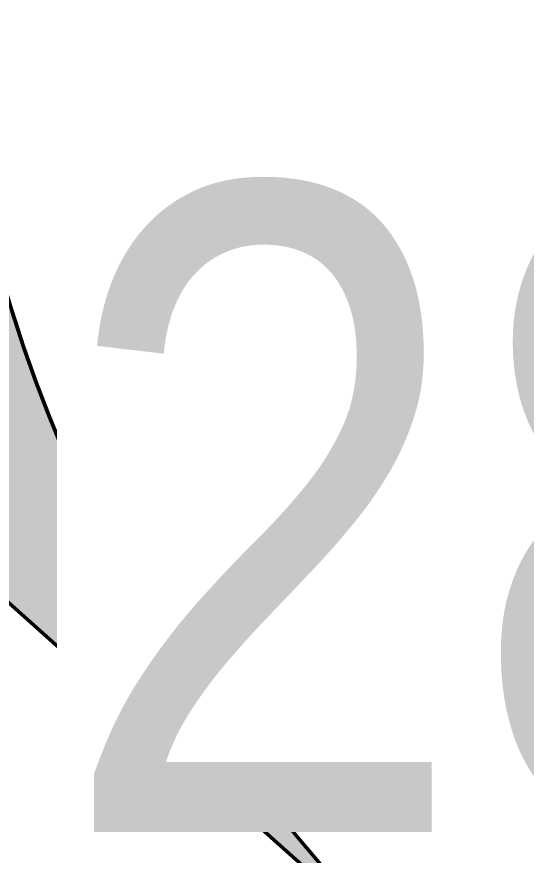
# Model space of a CAD drawing. Header units: metres. Extents: x -1161 to -1081, y 0 to 563.
# Drawn here: x -1105.8542 to -1105.6571, y 538.833 to 539.1577 of the extents above; entities that cross this region are included whole.
import ezdxf

# ---------------------------------------------------------------- set-up
doc = ezdxf.new("R2010")
doc.units = ezdxf.units.M
doc.layers.add('G-ANNO-SYMB', color=7, linetype='Continuous', lineweight=35, true_color=0x0080ff)
doc.styles.add('Arial Narrow_2', font='ARIALN.TTF', dxfattribs={"height": 0.25})

# ---------------------------------------------------------------- blocks, each defined once
blk = doc.blocks.new('Drafting View - SectionHead-4898858-DRG-2873121 - DECK SLAB GENERAL ARRANGEMENT PLAN')
at = {"layer": 'G-ANNO-SYMB', "lineweight": 9}
h = blk.add_hatch(color=7, dxfattribs=at)
edge = h.paths.add_edge_path()
edge.add_line((-0.002, 0.009), (0.0024724, 0.0040027))
edge.add_arc((-0.002, 0), 0.006, 41.82771, 138.17229)
edge.add_line((-0.0064724, 0.0040027), (-0.002, 0.009))
at = {"layer": 'G-ANNO-SYMB', "color": 7, "lineweight": 50}
blk.add_line((-0.002, 0.009), (-0.0064724, 0.0040027), dxfattribs=at)
blk.add_arc((-0.002, 0), 0.006, 360, 180, dxfattribs=at)

msp = doc.modelspace()

# ---------------------------------------------------------------- block references
at = {"layer": 'G-ANNO-SYMB', "color": 7, "lineweight": 50, "xscale": 99.99999999999996, "yscale": 99.99999999999996, "zscale": 99.99999999999996, "rotation": 90.00000000000105}
msp.add_blockref('Drafting View - SectionHead-4898858-DRG-2873121 - DECK SLAB GENERAL ARRANGEMENT PLAN', (-1105.28307, 539.42233), dxfattribs=at)

# ---------------------------------------------------------------- next in the draw order: texts
at = {"layer": 'G-ANNO-SYMB', "color": 7, "lineweight": 9, "insert": (-1105.83861, 539.09196), "char_height": 0.25, "attachment_point": 1, "style": 'Arial Narrow_2', "bg_fill": 3, "box_fill_scale": 1, "bg_fill_color": 256, "bg_fill_true_color": 13158600, "bg_fill_transparency": 0}
msp.add_mtext('2873122', dxfattribs=at)

doc.saveas('drawing.dxf')
